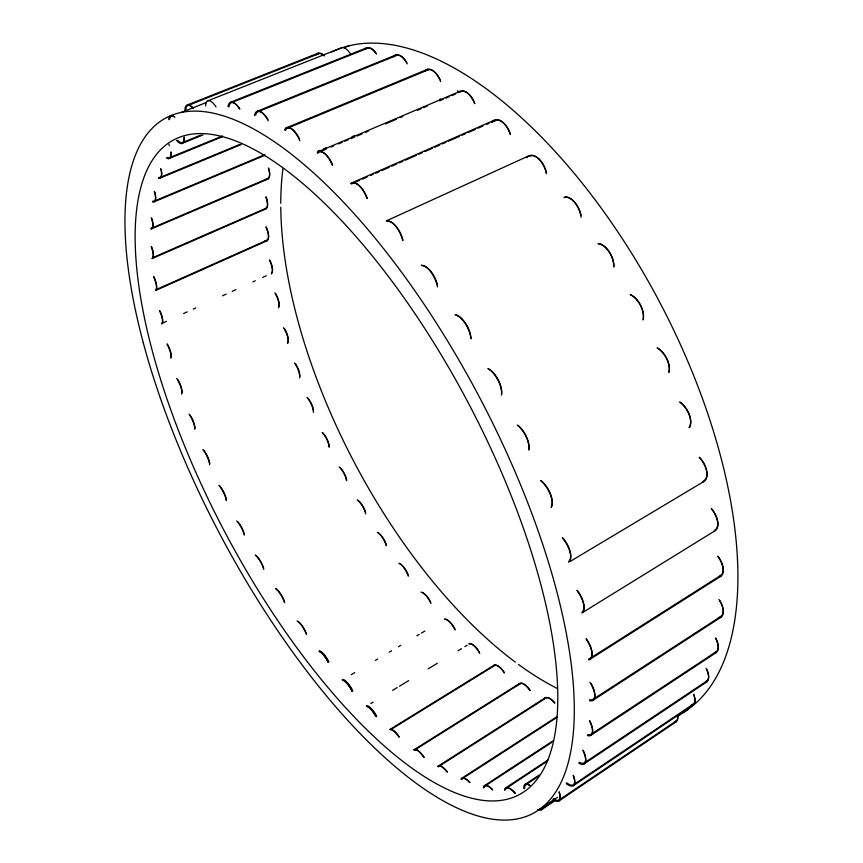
<?xml version="1.0" encoding="UTF-8"?>
<svg xmlns="http://www.w3.org/2000/svg" width="863" height="863" viewBox="0 0 863 863"><rect width="100%" height="100%" fill="white"/><g stroke="black" fill="none" stroke-linecap="round" stroke-linejoin="round"><path stroke-width="1.29" d="M539.548 809.375L557.412 797.336M676.926 716.84L688.091 709.31M541.608 808.879L553.938 800.573M541.479 809.785L554.92 800.713M559.041 800.023L676.355 720.864M558.911 800.95L676.258 721.727M573.496 784.747L693.367 704.068M573.366 785.686L693.28 704.952M584.391 762.827L706.937 680.939M584.262 763.787L706.851 681.846M524.747 784.65L539.321 774.985M525.621 784.866L537.951 776.689M505.427 788.07L547.886 760.076M506.279 788.286L547.606 761.026M591.198 734.219L716.473 651.522M591.058 735.2L716.387 652.439M484.262 785.794L553.086 740.788M485.092 785.999L551.64 742.471M593.399 699.127L721.436 616.053M593.269 700.12L721.339 616.969M461.608 778.372L556.689 716.883M462.428 778.577L557.476 717.077M437.983 766.258L544.941 698.016M439.903 765.74L545.696 698.221M590.626 657.994L721.371 575.028M590.486 658.998L721.274 575.955M519.224 683.712L413.755 749.936A13.172 4.347 58.7 0 1 423.841 757.455M414.531 750.141L519.968 683.906M391.834 728.965L494.974 665.319M582.428 612.644L714.435 531.133M389.957 729.451L494.272 665.103M370.788 703.55L373.086 702.158M392.589 690.357L397.174 687.584M399.472 686.193L408.652 680.648M428.156 668.847L437.336 663.291M457.983 650.799L461.425 648.706M464.866 646.624L467.163 645.244M570.206 561.425L703.474 481.737M351.241 674.683L354.693 672.633M375.416 660.357L377.714 658.987M389.224 652.169L391.532 650.81M398.436 646.711L400.745 645.351M416.851 635.804L419.159 634.434M421.457 633.075L424.909 631.026M386.818 220.68L529.062 155.718M162.924 322.989L166.57 321.316M183.592 313.549L187.239 311.877M193.312 309.105L195.75 307.994M222.492 295.782L226.138 294.11M232.212 291.338L235.858 289.677M252.881 281.899L255.308 280.788M262.611 277.454L266.257 275.793M267.196 240.097L155.707 289.828A12.233 3.97 65.2 0 0 153.851 276.645M266.969 240.799L155.469 290.561A12.805 4.153 65.2 0 0 153.517 276.764M351.36 183.107L494.283 120.216M356.02 181.91L359.709 180.281M362.169 179.202L367.099 177.034M370.799 175.405L373.258 174.315M375.718 173.236L379.418 171.608M381.878 170.518L389.267 167.271M391.726 166.181L396.656 164.013M399.116 162.934L402.805 161.305M405.276 160.216L416.354 155.34M418.814 154.261L422.514 152.632M424.974 151.543L432.363 148.296M434.823 147.206L439.752 145.038M442.212 143.959L445.912 142.33M448.372 141.241L459.45 136.365M461.921 135.275L465.61 133.657M468.07 132.568L475.459 129.321M477.929 128.231L482.849 126.063M486.549 124.434L489.008 123.355M491.468 122.266L495.168 120.637M266.171 208.188L152.395 257.821A12.514 4.121 65.6 0 0 151.51 246.505M152.147 258.566L265.944 208.9M322.525 150.723L326.225 149.148M331.155 147.044L333.614 145.987M338.555 143.884L342.244 142.309M344.715 141.262L348.415 139.687M350.885 138.63L354.574 137.055M357.045 136.009L361.975 133.905M365.675 132.33L368.145 131.273M385.405 123.927L396.495 119.191M400.195 117.616L402.665 116.57M417.455 110.259L421.155 108.684M423.625 107.638L427.325 106.052M439.645 100.798L443.345 99.223M445.815 98.177L449.515 96.602M451.975 95.545L455.675 93.97M151.974 228.015L268.21 178.317M151.715 228.771L267.983 179.051M317.476 151.424L319.946 150.367M323.647 148.792L326.117 147.746M352.028 136.71L354.499 135.664M317.875 151.866L459.731 91.446M154.38 201.726L264.596 155.416M154.639 200.95L264.844 154.671M285.987 127.994L427.811 69.202M288.177 127.907L428.609 69.655M159.741 177.573L240.011 144.358M159.439 178.371L241.252 144.509M169.116 157.832L222.557 135.976M168.803 158.663L222.244 136.786M257.638 111.09L396.214 54.844M258.512 111.543L397.002 55.286M182.061 142.719L200.755 135.124M181.737 143.56L202.924 134.952M230.853 102.147L367.142 47.638M232.956 102.082L367.918 48.069M208.188 100.701L341.845 47.659M181.187 112.481L206.257 102.524M344.11 47.767L349.116 45.782M187.357 104.962L318.35 53.128M188.177 105.383L319.105 53.549M331.921 51.974A374.175 175.718 62.2 0 1 339.256 48.813M343.086 47.476A374.175 175.718 62.2 0 1 664.877 312.223A374.175 175.718 62.2 0 1 682.094 713.194M557.153 688.426A352.352 165.07 62.2 0 1 518.458 664.434M515.319 662.126A352.352 165.07 62.2 0 1 280.777 207.249M280.755 203.269A352.352 165.07 62.2 0 1 282.945 168.738M457.433 90.852A352.352 165.07 62.2 0 1 459.72 92.212M657.725 348.167A16.419 9.202 60.8 0 1 669.008 371.802M517.951 425.34A17.206 8.123 61.1 0 1 528.911 449.278M630.777 294.93A16.429 9.245 62.4 0 1 643.183 319.181M488.534 368.857A17.217 8.155 62.3 0 1 501.586 394.262M598.059 243.841A16.408 9.191 63.9 0 1 613.852 266.419M455.944 315.06A17.184 8.101 63.5 0 1 471.036 338.846M563.917 197.681A16.332 9.04 65.3 0 1 580.982 215.34M422.18 265.61A17.109 7.972 64.6 0 1 437.368 284.919M529.904 156.171A16.214 8.824 66.5 0 1 546.549 173.355M387.282 221.413A16.969 7.767 65.6 0 1 402.935 240.162M494.391 121.176A16.041 8.533 67.5 0 1 510.497 134.283M351.651 184.035A16.785 7.497 66.3 0 1 367.26 198.296M460.572 91.888A15.825 8.199 68.2 0 1 474.866 103.517M317.692 153.463A16.537 7.195 66.9 0 1 332.622 164.952M427.142 70.27A15.556 7.843 68.7 0 1 440.27 80M285.502 130.399A16.246 6.872 67.4 0 1 299.504 139.072M396.29 55.523A15.254 7.465 69 0 1 406.775 62.557M255.761 114.941A15.912 6.526 67.6 0 1 267.886 119.461M366.613 48.695A14.919 7.098 69.1 0 1 376.527 53.894M229.019 106.915A15.545 6.192 67.7 0 1 239.914 108.965M318.501 53.765A14.186 6.375 68.8 0 1 324.046 55.523M185.869 111.478A14.757 5.534 67.5 0 1 193.474 108.425M184.283 136.98A14.347 5.243 67.3 0 1 177.681 140.378M169.741 119.04A14.347 5.243 67.3 0 1 174.898 117.098M171.198 152.363A13.937 4.973 67.1 0 1 167.379 157.465M161.23 169.331A13.549 4.725 66.7 0 1 158.652 177.433M154.941 192.298A13.182 4.498 66.4 0 1 152.762 201.101M268.943 168.9A12.395 4.995 66.9 0 1 266.721 178.641M151.91 218.609A12.826 4.293 66 0 1 151.154 228.296M266.128 196.883A12.093 4.8 66.4 0 1 265.739 208.382M266.214 226.98A11.834 4.628 65.9 0 1 266.775 240.27M270.184 260.917A11.597 4.488 65.4 0 1 271.521 273.291M159.925 310.842A11.985 3.84 64.8 0 1 162.05 323.28M275.772 293.862A11.402 4.369 64.8 0 1 278.932 306.581M167.379 344.1A11.769 3.743 64.3 0 1 171.144 357.002M284.423 328.63A11.241 4.272 64.3 0 1 287.616 342.935M177.681 379.364A11.597 3.657 63.9 0 1 181.942 392.945M295.426 363.798A11.111 4.196 63.8 0 1 299.817 376.613M190.097 415.157A11.467 3.592 63.5 0 1 194.973 428.21M308.005 398.253A11.025 4.153 63.2 0 1 313.539 411.122M203.862 450.324A11.37 3.549 63 0 1 209.752 463.517M322.633 432.665A10.971 4.121 62.7 0 1 329.267 446.7M219.45 485.578A11.316 3.517 62.6 0 1 226.397 500.001M340.238 467.67A10.96 4.11 62.1 0 1 346.689 480.184M237.735 521.64A11.305 3.517 62.1 0 1 244.412 534.531M357.789 500.206A10.982 4.121 61.6 0 1 365.61 512.536M255.782 555.233A11.327 3.528 61.7 0 1 263.679 568.048M377.972 532.579A11.036 4.153 61 0 1 386.473 545.405M276.192 588.868A11.392 3.549 61.3 0 1 284.714 602.234M399.504 563.431A11.133 4.218 60.5 0 1 408.102 574.834M298.253 621.479A11.489 3.603 60.8 0 1 306.214 633.075M422.212 592.46A11.273 4.293 60 0 1 430.702 602.277M319.601 651.457A11.64 3.668 60.4 0 1 328.436 662.04M444.855 619.321A11.446 4.391 59.4 0 1 455.189 629.58M342.794 680.044A11.812 3.765 59.9 0 1 352.374 691.036M468.987 644.122A11.651 4.52 58.9 0 1 479.397 652.201M367.012 706.268A12.039 3.873 59.5 0 1 375.739 715.405M494.477 665.578A11.888 4.671 58.4 0 1 503.992 671.932M390.626 729.688A12.287 4.002 59.1 0 1 399.278 736.959M519.591 684.402A12.158 4.844 57.9 0 1 530.152 690.292M414.467 750.217A12.578 4.164 58.7 0 1 424.175 757.315M545.61 698.307A12.46 5.038 57.4 0 1 554.887 702.957M438.436 766.916A12.902 4.337 58.3 0 1 447.412 771.932M461.856 779.505A13.258 4.542 57.9 0 1 470.011 782.514M484.326 787.498A13.635 4.768 57.6 0 1 492.298 789.289M657.142 347.843A17.184 9.633 60.8 0 1 668.954 372.589M517.325 425.081A18.004 8.49 61.1 0 1 528.803 450.13M630.13 294.553A17.195 9.666 62.4 0 1 643.118 319.946M487.8 368.501A18.026 8.522 62.3 0 1 501.468 395.092M598.329 243.485A17.174 9.612 63.9 0 1 613.787 267.045M455.103 314.65A17.994 8.468 63.5 0 1 470.81 338.177M564.952 196.818A17.098 9.461 65.3 0 1 581.123 217.293M421.284 265.178A17.907 8.328 64.6 0 1 437.509 286.969M526.84 157.724A16.969 9.223 66.5 0 1 537.52 157.81A16.969 9.223 66.5 0 1 546.441 173.733M386.344 220.971A17.767 8.123 65.6 0 1 402.741 240.594M492.201 122.287A16.796 8.921 67.5 0 1 501.338 121.252A16.796 8.921 67.5 0 1 510.324 134.488M350.669 183.625A17.562 7.843 66.3 0 1 367.002 198.555M458.329 92.729A16.559 8.576 68.2 0 1 474.661 103.636M317.228 152.406A17.314 7.53 66.9 0 1 332.32 165.113M425.006 71.122A16.289 8.199 68.7 0 1 440.669 81.597M440.357 98.857A16.289 8.199 68.7 0 1 439.666 99.396M284.499 130.065A17.012 7.184 67.3 0 1 299.86 140.766M393.571 56.775A15.966 7.81 69 0 1 407.217 63.862M254.596 115.685A16.656 6.828 67.6 0 1 268.264 120.852M365.178 48.846A15.62 7.422 69.1 0 1 376.149 53.733M228.048 106.678A16.278 6.473 67.7 0 1 239.439 108.824M316.16 54.919A14.844 6.667 68.8 0 1 324.294 55.955M184.941 111.349A15.437 5.793 67.5 0 1 192.902 108.155M184.067 137.562A15.016 5.48 67.3 0 1 176.451 140.324M168.749 119.709A15.016 5.48 67.3 0 1 174.229 116.753M170.874 151.899A14.595 5.2 67.1 0 1 166.343 157.897M168.868 144.304A14.595 5.2 67.1 0 1 169.375 145.696M160.701 168.533A14.186 4.941 66.7 0 1 158.296 178.22M154.337 191.435A13.797 4.703 66.4 0 1 152.417 201.866M268.382 167.972A12.977 5.221 66.9 0 1 265.815 179.245M151.241 217.692A13.43 4.498 66 0 1 150.852 229.062M265.901 197.066A12.665 5.016 66.4 0 1 264.973 209.191M151.219 246.71A13.096 4.315 65.6 0 1 152.168 258.555M265.944 227.066A12.384 4.844 65.9 0 1 264.898 240.831M269.353 259.892A12.136 4.693 65.4 0 1 271.316 273.97M159.601 310.96A12.546 4.024 64.8 0 1 161.823 323.992M274.855 292.859A11.931 4.574 64.8 0 1 278.566 307.757M167.012 344.143A12.319 3.916 64.3 0 1 170.809 358.199M283.474 327.681A11.758 4.466 64.3 0 1 287.713 343.15M176.678 378.393A12.147 3.819 63.9 0 1 181.608 394.1M294.456 362.892A11.629 4.391 63.8 0 1 299.59 377.821M189.073 414.229A12.006 3.754 63.5 0 1 194.758 429.45M307.001 397.455A11.543 4.337 63.2 0 1 313.42 412.341M202.827 449.504A11.909 3.711 63 0 1 209.644 464.769M322.19 432.514A11.489 4.304 62.7 0 1 329.127 447.207M218.954 485.448A11.845 3.679 62.6 0 1 226.235 500.551M339.213 466.969A11.467 4.304 62.1 0 1 346.559 480.637M236.678 520.907A11.834 3.668 62.1 0 1 244.24 535.028M357.282 500.022A11.489 4.315 61.6 0 1 365.696 513.863M255.232 555.06A11.855 3.689 61.7 0 1 263.765 569.418M377.444 532.374A11.553 4.347 61 0 1 386.333 545.815M275.61 588.674A11.92 3.711 61.3 0 1 284.542 602.676M398.943 563.226A11.661 4.412 60.5 0 1 408.296 576.193M297.088 620.907A12.028 3.765 60.8 0 1 306.397 634.488M421.025 592.094A11.802 4.488 60 0 1 430.993 603.615M318.943 651.231A12.179 3.84 60.4 0 1 328.199 662.32M444.704 619.051A11.974 4.595 59.4 0 1 455.006 629.839M342.115 679.828A12.373 3.937 59.9 0 1 352.136 691.328M469.17 643.528A12.19 4.725 58.9 0 1 479.774 653.474M366.322 706.053A12.6 4.045 59.5 0 1 376.085 716.754M493.765 665.373A12.438 4.876 58.4 0 1 504.402 673.064M389.893 729.472A12.869 4.186 59.1 0 1 398.943 737.078M518.587 684.737A12.729 5.059 57.9 0 1 529.882 690.4M544.251 699.052A13.042 5.275 57.4 0 1 554.553 702.978M437.897 766.344A13.506 4.542 58.3 0 1 447.023 771.986M461.015 779.343A13.873 4.747 57.9 0 1 469.548 782.493M483.377 788.005A14.272 4.995 57.6 0 1 492.59 790.077M706.02 668.242A15.696 7.508 55.3 0 1 704.737 682.633M582.676 750.076A16.365 6.548 56.7 0 1 578.814 763.162M693.636 694.586A15.318 7.12 55.4 0 1 691.252 705.664M573.075 775.341A15.955 6.203 56.7 0 1 566.193 783.593M677.595 715.47A14.93 6.753 55.5 0 1 674.327 722.385M559.062 792.31A15.534 5.858 56.8 0 1 552.967 799.526M706.808 669.3A14.995 7.174 55.3 0 1 705.707 681.554M583.571 751.134A15.631 6.268 56.7 0 1 579.192 762.223M693.712 694.165A14.639 6.807 55.4 0 1 691.436 704.747M573.722 776.161A15.243 5.922 56.7 0 1 566.635 782.741M677.628 714.877A14.272 6.451 55.5 0 1 675.222 721.392M559.181 791.77A14.844 5.61 56.8 0 1 553.366 798.663M715.6 638.307A16.041 7.896 55.5 0 1 714.197 653.313M589.483 720.939A16.742 6.904 56.8 0 1 587.423 735.589M711.274 508.663A16.839 8.997 57.1 0 1 713.561 531.425M576.883 590.508A17.616 7.907 58.2 0 1 582.018 612.946M717.789 556.387A16.613 8.662 56.3 0 1 718.976 577.077M586.053 638.998A17.368 7.605 57.6 0 1 588.523 659.861M718.868 599.407A16.354 8.285 55.8 0 1 718.135 618.027M589.904 682.245A17.077 7.26 57.1 0 1 589.526 700.67M715.718 638.027A15.329 7.551 55.5 0 1 715.19 652.201M589.688 720.594A15.987 6.602 56.8 0 1 587.714 734.586M711.576 508.695A16.084 8.598 57.1 0 1 714.618 530.152M577.282 590.486A16.829 7.562 58.2 0 1 582.18 611.932M718.038 556.333A15.879 8.274 56.3 0 1 720.022 575.858M586.398 638.879A16.591 7.271 57.6 0 1 588.749 658.825M719.915 600.616A15.62 7.918 55.8 0 1 720.109 616.797M591.069 683.474A16.311 6.947 57.1 0 1 589.828 699.656M542.622 806.743A15.103 5.545 57 0 1 537.563 809.451M523.776 788.566A15.103 5.545 57 0 1 530.421 785.902M504.521 790.281A14.682 5.254 57.3 0 1 515.038 793.388M679.666 401.975A17.12 9.504 59.4 0 1 689.461 427.681M540.637 480.594A17.929 8.371 60 0 1 551.381 507.261M699.235 457.325A17.001 9.277 58.1 0 1 702.709 482.029M562.374 537.886A17.799 8.166 59 0 1 568.728 562.298M542.665 806.7A14.434 5.307 57 0 1 539.418 809.17M524.693 788.609A14.434 5.307 57 0 1 530.195 785.492M505.502 789.774A14.024 5.027 57.3 0 1 515.47 793.367M680.184 402.244A16.354 9.083 59.4 0 1 688.987 427.573M541.252 480.831A17.131 8.004 60 0 1 551.069 507.045M699.602 457.433A16.246 8.878 58.1 0 1 703.777 480.691M562.827 537.951A17.001 7.81 59 0 1 568.9 561.274M340.076 48.781A14.563 6.731 69 0 1 350.098 53.323M205.653 105.944A15.156 5.858 67.7 0 1 216.03 106.904M319.612 650.853A12.179 3.84 60.4 0 1 328.868 661.932M342.784 679.429A12.362 3.937 59.9 0 1 352.816 690.929M367.002 705.643A12.6 4.056 59.5 0 1 376.764 716.344M319.893 651.781A11.64 3.668 60.4 0 1 328.22 662.169M342.568 680.184A11.823 3.765 59.9 0 1 352.147 691.166M366.786 706.409A12.039 3.873 59.5 0 1 375.513 715.546M143.226 342.568A393.194 146.742 62.2 0 0 529.731 815.006A393.194 146.742 62.2 0 0 375.988 239.224A393.194 146.742 62.2 0 0 143.226 342.568M153.485 355.243A370.173 137.789 62.2 0 0 517.595 795.481A370.173 137.789 62.2 0 0 368.35 251.09A370.173 137.789 62.2 0 0 153.485 355.243"/></g></svg>
